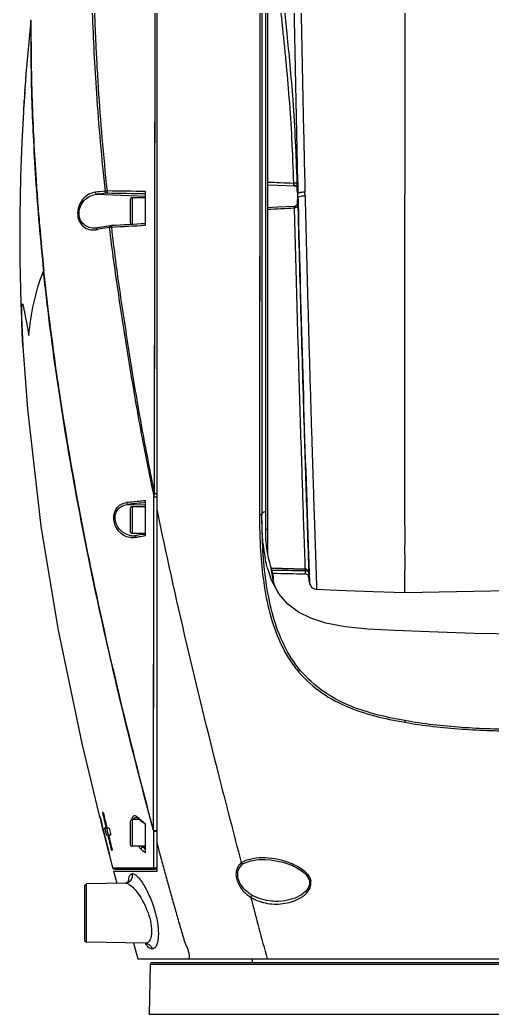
# Model space of a CAD drawing. Header units: millimetres. Extents: x 5828 to 6704, y 123 to 421.
# Drawn here: x 6356.67 to 6362.86, y 244.09 to 257.12 of the extents above; entities that cross this region are included whole.
import ezdxf

# ---------------------------------------------------------------- set-up
doc = ezdxf.new("R2010")
doc.units = ezdxf.units.MM
doc.layers.add('外形图', color=7, linetype='Continuous')

msp = doc.modelspace()

# ---------------------------------------------------------------- linework, layer by layer
at = {"layer": '外形图', "color": 7, "linetype": 'Continuous'}
for p, q in [((6361.7188, 260.0431), (6361.7188, 254.83)), ((6358.4356, 250.9119), (6358.4428, 258.2765)), ((6358.4424, 256.5828), (6358.4428, 258.2765)), ((6358.4684, 245.9638), (6358.4684, 258.2768)), ((6359.818, 258.2945), (6359.8121, 250.6378)), ((6359.818, 258.2945), (6359.8181, 256.1332)), ((6359.8434, 258.2695), (6359.8434, 250.6356)), ((6359.8934, 250.2921), (6359.8934, 258.1515)), ((6359.9184, 257.7651), (6359.9184, 250.1181)), ((6356.8114, 257.1052), (6356.8114, 257.1029)), ((6356.8114, 257.1052), (6356.8114, 257.1043)), ((6356.8114, 257.1052), (6356.8114, 257.1052)), ((6356.8114, 257.1043), (6356.8114, 257.1029)), ((6356.8154, 257.1204), (6356.8153, 257.1121)), ((6356.7598, 256.5474), (6356.7496, 256.4124)), ((6356.7494, 256.4124), (6356.7485, 256.4002)), ((6356.7346, 256.2119), (6356.7302, 256.1478)), ((6356.7345, 256.1998), (6356.7353, 256.212)), ((6356.7363, 256.2328), (6356.7349, 256.212)), ((6356.7291, 256.1261), (6356.7283, 256.1139)), ((6356.7295, 256.1357), (6356.7291, 256.1261)), ((6356.7346, 256.1548), (6356.7309, 256.1547)), ((6359.8181, 256.1332), (6359.8175, 255.3743)), ((6361.7187, 255.9238), (6361.7184, 254.83)), ((6359.9184, 254.9577), (6360.0454, 254.9529)), ((6360.0454, 254.9529), (6360.2824, 254.9435)), ((6360.305, 254.923), (6360.3051, 254.92)), ((6360.3127, 254.9442), (6360.3151, 254.8432)), ((6357.6783, 254.834), (6358.3184, 254.8118)), ((6358.1434, 254.7888), (6358.1434, 254.4388)), ((6358.3184, 254.7888), (6358.1434, 254.7888)), ((6358.3184, 254.4285), (6358.3184, 254.87)), ((6360.3151, 254.8433), (6360.3087, 254.8639)), ((6360.313, 254.8502), (6360.3108, 254.8571)), ((6360.3155, 254.826), (6360.3151, 254.8432)), ((6360.316, 254.8089), (6360.3155, 254.826)), ((6360.3164, 254.7921), (6360.316, 254.8089)), ((6360.3163, 254.7921), (6360.317, 254.7641)), ((6361.7185, 254.6649), (6361.7184, 254.8298)), ((6358.1184, 254.7638), (6358.1184, 254.4638)), ((6360.3107, 254.7194), (6360.3106, 254.7209)), ((6360.317, 254.7641), (6360.3182, 254.72)), ((6357.6554, 254.3907), (6357.655, 254.3907)), ((6357.8556, 254.4223), (6357.8555, 254.4223)), ((6357.8694, 254.4037), (6357.8729, 254.4039)), ((6357.6707, 254.3708), (6357.6878, 254.3737)), ((6356.7093, 252.8377), (6356.7087, 252.8484)), ((6359.8138, 252.4135), (6359.813, 251.5393)), ((6358.4227, 246.4989), (6358.4274, 250.8681)), ((6358.0865, 250.7699), (6358.3184, 250.7619)), ((6358.1434, 250.7388), (6358.1434, 250.3888)), ((6358.3184, 250.7388), (6358.1434, 250.7388)), ((6358.3184, 250.3575), (6358.3184, 250.8175)), ((6358.1184, 250.7138), (6358.1184, 250.4138)), ((6359.8573, 250.1629), (6359.8434, 250.6356)), ((6358.3184, 250.3888), (6358.1434, 250.3888)), ((6358.1739, 250.3588), (6358.1733, 250.3588)), ((6358.2011, 250.3617), (6358.2009, 250.3616)), ((6358.3144, 250.3813), (6358.3184, 250.382)), ((6359.9184, 250.4388), (6359.8934, 250.4388)), ((6358.1877, 250.3348), (6358.205, 250.3379)), ((6359.8599, 250.2475), (6359.8596, 250.2509)), ((6359.8601, 250.2477), (6359.8596, 250.2509)), ((6360.4503, 250.2329), (6360.4667, 249.7532)), ((6359.8582, 250.1518), (6359.8571, 250.1681)), ((6359.8649, 250.065), (6359.8649, 250.0652)), ((6360.4082, 249.9227), (6359.9626, 249.9321)), ((6359.9626, 249.9317), (6360.4083, 249.9223)), ((6360.4082, 249.9227), (6360.4083, 249.9223)), ((6360.4482, 249.9007), (6360.4636, 249.7714)), ((6360.4555, 249.8851), (6360.4558, 249.8838)), ((6360.4556, 249.9238), (6360.457, 249.8796)), ((6361.7184, 249.9011), (6361.7185, 249.9126)), ((6359.9743, 249.7689), (6359.9571, 249.8123)), ((6359.9638, 249.7947), (6359.9571, 249.8123)), ((6360.0699, 249.5929), (6359.9743, 249.7689)), ((6359.9843, 249.7989), (6359.985, 249.7947)), ((6359.9937, 249.7959), (6359.9934, 249.8001)), ((6360.467, 249.7444), (6360.4584, 249.8126)), ((6360.4629, 249.7775), (6360.4638, 249.7695)), ((6360.4638, 249.7695), (6360.4634, 249.7727)), ((6360.4636, 249.7708), (6360.4638, 249.7695)), ((6360.4667, 249.7532), (6360.467, 249.7444)), ((6360.4669, 249.7444), (6360.4672, 249.7421)), ((6360.0374, 249.6483), (6360.042, 249.6302)), ((6360.1851, 249.4599), (6360.0699, 249.5929)), ((6361.7194, 249.614), (6361.7194, 249.614)), ((6357.7641, 246.7293), (6357.7533, 246.7293)), ((6357.7533, 246.7293), (6357.7538, 246.7269)), ((6357.7133, 246.6762), (6357.7134, 246.6762)), ((6357.7134, 246.6762), (6357.7133, 246.6762)), ((6357.7134, 246.6762), (6357.7135, 246.6762)), ((6357.715, 246.6697), (6357.7134, 246.6762)), ((6357.7135, 246.6762), (6357.7135, 246.6762)), ((6357.7135, 246.6762), (6357.7152, 246.6696)), ((6357.718, 246.6782), (6357.7197, 246.671)), ((6357.7181, 246.6782), (6357.7213, 246.6782)), ((6357.7228, 246.6717), (6357.7212, 246.6782)), ((6358.1184, 246.6138), (6358.1184, 246.3138)), ((6358.2405, 246.6388), (6358.1434, 246.6388)), ((6358.1434, 246.6388), (6358.1434, 246.2888)), ((6358.2937, 246.5952), (6358.3184, 246.5756)), ((6358.3184, 246.2026), (6358.3184, 246.5837)), ((6357.7515, 246.5537), (6357.7451, 246.5538)), ((6357.7451, 246.5538), (6357.7666, 246.4683)), ((6357.7549, 246.5399), (6357.7514, 246.5397)), ((6357.7613, 246.5133), (6357.7548, 246.5399)), ((6357.7663, 246.4682), (6357.8298, 246.2244)), ((6357.8007, 246.5268), (6357.7798, 246.5268)), ((6357.7798, 246.5268), (6357.7815, 246.5197)), ((6357.8006, 246.4401), (6357.8213, 246.4401)), ((6357.8114, 246.5266), (6357.8007, 246.5268)), ((6357.8062, 246.5264), (6357.813, 246.4978)), ((6357.8405, 246.5268), (6357.8114, 246.5268)), ((6357.832, 246.4403), (6357.8213, 246.4401)), ((6357.8213, 246.4401), (6357.8235, 246.4311)), ((6357.832, 246.4401), (6357.861, 246.4401)), ((6357.8335, 246.4335), (6357.832, 246.4401)), ((6357.8405, 246.5268), (6357.861, 246.4401)), ((6358.4215, 246.4943), (6358.4213, 246.0075)), ((6357.8404, 246.1836), (6357.8864, 246.0072)), ((6357.8435, 246.1846), (6357.841, 246.1846)), ((6357.8701, 246.2377), (6357.8806, 246.2377)), ((6358.3184, 246.2888), (6358.1434, 246.2888)), ((6358.3184, 246.2787), (6358.2818, 246.2775)), ((6359.8789, 246.1148), (6359.8802, 246.1148)), ((6357.8863, 246.0074), (6357.9092, 246.0078)), ((6357.8863, 246.0074), (6357.8871, 246.0075)), ((6357.8978, 245.9638), (6358.4684, 245.9638)), ((6357.8979, 245.9638), (6357.9414, 245.8046)), ((6357.9092, 246.0078), (6358.4213, 246.0075)), ((6357.9105, 245.9888), (6358.4434, 245.9888)), ((6357.5184, 245.7727), (6357.543, 245.7977)), ((6358.053, 245.8066), (6357.543, 245.7977)), ((6357.543, 245.03), (6357.543, 245.7977)), ((6357.9411, 245.8054), (6357.933, 245.8045)), ((6358.053, 245.8066), (6358.0539, 245.8066)), ((6357.5184, 245.7727), (6357.5184, 245.055)), ((6360.0596, 245.566), (6360.0595, 245.566)), ((6357.5184, 245.055), (6357.543, 245.03)), ((6358.3144, 245.0165), (6357.543, 245.03)), ((6358.1601, 245.0192), (6358.2187, 244.8133)), ((6358.2187, 244.8133), (6367.5598, 244.8133)), ((6358.4026, 244.7638), (6368.0343, 244.7638)), ((6359.7184, 244.7638), (6359.7184, 244.8133)), ((6358.3776, 244.7393), (6358.3663, 244.0884)), ((6363.1185, 244.7393), (6358.3776, 244.7393)), ((6358.3663, 244.0884), (6368.0706, 244.0884))]:
    msp.add_line(p, q, dxfattribs=at)
for points in [[(6356.8154, 257.1204), (6356.813, 257.1136), (6356.8117, 257.1069), (6356.7598, 256.5474)], [(6356.8154, 257.1204), (6356.8154, 257.1175), (6356.8154, 257.1052)], [(6358.4362, 251.447), (6358.4398, 254.2622), (6358.4411, 255.1056), (6358.442, 255.9062), (6358.4424, 256.5828)], [(6356.7164, 255.9135), (6356.6957, 255.5186), (6356.6794, 255.0571), (6356.67, 254.5483), (6356.6704, 253.9684), (6356.6833, 253.3989), (6356.7087, 252.8484)], [(6359.8175, 255.3743), (6359.8161, 254.438), (6359.8138, 252.4135)], [(6360.2824, 254.9435), (6360.2872, 254.9423), (6360.2954, 254.9373), (6360.3016, 254.9298), (6360.3046, 254.9225), (6360.3051, 254.92)], [(6360.2668, 254.6755), (6360.0514, 254.6649), (6359.9184, 254.6586)], [(6360.3106, 254.721), (6360.3093, 254.711), (6360.3025, 254.6958), (6360.2915, 254.6845), (6360.2786, 254.6778), (6360.2668, 254.6755)], [(6357.6843, 254.3937), (6357.6624, 254.391), (6357.6555, 254.3907)], [(6357.8555, 254.4223), (6357.8051, 254.4141), (6357.6843, 254.3937)], [(6356.7094, 252.8376), (6356.7691, 252.0176), (6356.9458, 250.4821), (6357.1679, 249.1415), (6357.4824, 247.6373), (6357.7133, 246.6762)], [(6358.4246, 248.0985), (6358.4255, 248.8987), (6358.4263, 249.6315), (6358.4274, 250.8681)], [(6358.2009, 250.3616), (6358.1807, 250.3591), (6358.1739, 250.3588)], [(6359.8649, 250.065), (6359.8635, 250.0814), (6359.8611, 250.1113), (6359.8582, 250.1518)], [(6360.4083, 249.9223), (6360.4157, 249.9216), (6360.4309, 249.9164), (6360.4417, 249.9086), (6360.4489, 249.9), (6360.4534, 249.8915), (6360.4555, 249.8851)], [(6360.4524, 249.8934), (6360.4525, 249.8924), (6360.4527, 249.8895), (6360.4528, 249.8875), (6360.4528, 249.8872)], [(6360.0374, 249.6483), (6360.0192, 249.6885), (6360.0013, 249.7428), (6359.9935, 249.7958)], [(6360.4672, 249.7421), (6360.4699, 249.7299), (6360.4754, 249.715)], [(6360.4754, 249.715), (6360.4837, 249.7004), (6360.495, 249.6867), (6360.5091, 249.6748), (6360.5258, 249.6654), (6360.5445, 249.6593), (6360.5614, 249.6571)], [(6361.7194, 249.614), (6363.9788, 249.6599), (6365.8762, 249.7035)], [(6360.0614, 249.5996), (6360.0474, 249.6281), (6360.0373, 249.6483)], [(6360.5615, 249.6571), (6360.8327, 249.6449), (6361.3046, 249.6267), (6361.7194, 249.6138)], [(6363.2185, 249.0702), (6362.6289, 249.0791), (6362.0363, 249.1001), (6361.5853, 249.1151), (6361.2318, 249.1344), (6360.9339, 249.1654), (6360.6824, 249.2135), (6360.4841, 249.2767), (6360.3217, 249.3571), (6360.1851, 249.4599)], [(6358.1977, 246.668), (6358.2076, 246.6647), (6358.2203, 246.6557)], [(6358.2204, 246.6557), (6358.249, 246.6317), (6358.2937, 246.5952)], [(6359.8802, 246.1148), (6359.958, 246.1098), (6360.1177, 246.0796), (6360.2235, 246.0439), (6360.3002, 246.0079), (6360.3603, 245.9706), (6360.4088, 245.9302), (6360.4431, 245.8894), (6360.4636, 245.8486), (6360.468, 245.8326)], [(6357.8863, 246.0074), (6357.8898, 245.9997), (6357.8988, 245.9917), (6357.9105, 245.9888)], [(6357.9064, 246.0077), (6358.0766, 246.0079), (6358.2408, 246.0078)], [(6358.1039, 245.8298), (6358.1056, 245.8362), (6358.0971, 245.8248), (6358.0704, 245.8093), (6358.0539, 245.8066)], [(6360.468, 245.8326), (6360.4697, 245.8228), (6360.4681, 245.7812), (6360.4511, 245.738), (6360.4166, 245.6938), (6360.3613, 245.65), (6360.2779, 245.6079), (6360.1445, 245.5729), (6360.0596, 245.566)], [(6358.3144, 245.0165), (6358.3288, 245.0141), (6358.3314, 245.0136)]]:
    msp.add_lwpolyline(points, dxfattribs=at)
for centre, radius, start, end in [((6877.1387, 266.9764), 516.966, 180.957086, 181.333656), ((6382.8524, 254.4186), 26.1785, 175.65898, 176.07189), ((6382.9692, 254.4095), 26.2962, 175.65836, 176.02395), ((6357.4493, 256.3782), 0.7007, 177.20408, 178.20642), ((6383.1149, 254.4013), 26.4416, 176.34818, 176.72142), ((6383.2508, 254.3907), 26.5784, 176.3442, 176.68916), ((6357.491, 256.0986), 0.7623, 178.85467, 181.00234), ((6382.7149, 254.4257), 26.0391, 176.1565, 176.34589), ((6357.452, 256.0999), 0.7234, 176.20046, 177.16442), ((6357.4816, 256.1822), 0.7473, 178.65431, 180.84563), ((6357.498, 255.9045), 0.7815, 178.44436, 179.34179), ((6356.9011, 181.1154), 73.9369, 87.398229, 87.661072), ((6359.6871, 254.9672), 0.6195, 355.90052, 359.9324), ((6359.0797, 254.8196), 1.2297, 3.95943, 4.82061), ((6359.414, 254.9676), 0.8926, 359.93136, 1.53968), ((6359.3053, 239.9227), 15.0288, 95.79496, 96.2801), ((6359.4788, 238.4815), 16.4513, 95.84147, 96.28298), ((6353.753, 14.2617), 240.6205, 88.912818, 89.031732), ((6358.1434, 254.7638), 0.025, 90, 180), ((6358.7247, 254.7953), 1.5855, 2.48591, 3.95199), ((6356.0565, 330.5502), 76.0103, 272.912387, 273.174895), ((6360.2592, 254.726), 0.0528, 274.64555, 278.77203), ((6360.2588, 254.7283), 0.0551, 278.79351, 287.64718), ((6360.2587, 254.7286), 0.0555, 287.61973, 294.37218), ((6360.2598, 254.7263), 0.053, 294.338, 305.19035), ((6360.2642, 254.722), 0.0467, 326.5828, 335.7272), ((6357.5924, 254.7558), 2.7185, 359.23228, 0.16688), ((6813.9837, 265.832), 453.8016, 181.403119, 181.970026), ((6360.8123, 236.1087), 18.5303, 99.22291, 99.58589), ((6357.8967, 254.1303), 0.2748, 95.71286, 97.78359), ((6368.5237, 59.9237), 194.7918, 93.003142, 93.134726), ((6358.1434, 254.4638), 0.025, 180, 270), ((6357.6031, 254.9852), 0.6181, 274.85246, 276.26128), ((6360.5904, 237.4261), 17.1944, 99.5881, 99.71871), ((6359.5778, 236.913), 13.937, 95.18427, 96.14263), ((6358.1434, 250.7138), 0.025, 90, 180), ((6358.1646, 250.6053), 0.2466, 255.81923, 258.27368), ((6358.1648, 250.6072), 0.2486, 258.30309, 271.96872), ((6358.1434, 250.4138), 0.025, 180, 270), ((6360.5133, 237.3614), 13.2043, 99.70442, 100.08617), ((6361.1532, 233.5725), 17.0226, 99.58614, 99.88721), ((6359.7977, 241.3767), 9.1016, 99.91649, 100.07802), ((6362.0696, 250.4726), 2.2211, 185.81702, 188.05817), ((6361.7712, 250.429), 1.9195, 188.01762, 190.80737), ((6457.2059, 249.5079), 95.4883, 179.638414, 179.757161), ((6361.4189, 250.356), 1.5597, 195.85501, 196.32237), ((6361.389, 250.3468), 1.5284, 196.30535, 200.47007), ((6361.3553, 250.367), 1.4586, 196.87182, 197.29858), ((6360.4078, 249.8147), 0.0829, 83.4589, 88.84929), ((6360.4076, 249.8725), 0.0502, 55.21346, 68.31224), ((6360.4078, 249.8728), 0.0498, 39.73541, 55.1813), ((6360.4096, 249.8216), 0.0758, 56.81056, 68.83045), ((6360.4083, 249.8733), 0.0491, 29.99047, 39.68299), ((6360.401, 249.8056), 0.0578, 6.94329, 19.15492), ((6362.0404, 250.1277), 2.0822, 189.20117, 189.54297), ((6404.624, 257.6032), 48.1156, 193.06433, 193.30899), ((6405.8499, 257.8633), 49.358, 193.03682, 193.27814), ((6396.4121, 256.001), 39.7983, 193.55702, 193.75241), ((6358.1434, 246.6138), 0.025, 90, 180), ((6360.345, 249.1874), 3.2992, 229.76515, 229.9969), ((6360.383, 249.2328), 3.3585, 229.99778, 230.52535), ((6360.4481, 249.3119), 3.4609, 230.52646, 231.26975), ((6360.5315, 249.4159), 3.5943, 231.26996, 231.99563), ((6394.749, 255.6839), 38.1109, 193.88276, 194.43326), ((6396.1923, 255.9469), 39.5718, 193.79158, 194.28243), ((6363.5875, 247.7218), 5.9543, 191.97056, 192.15281), ((6357.0525, 246.8318), 1.41, 346.15079, 346.3419), ((6404.8609, 257.6594), 48.359, 193.42584, 193.66159), ((6406.2056, 257.9476), 49.7235, 193.38901, 193.62112), ((6358.1434, 246.3138), 0.025, 180, 270), ((6359.9904, 248.3977), 2.7593, 231.16277, 232.70484), ((6359.9521, 248.3484), 2.6605, 231.11097, 231.44522), ((6360, 248.4084), 2.7373, 231.44465, 232.09911), ((6358.4434, 246.0138), 0.025, 270, 0), ((6360.938, 241.6793), 4.3875, 108.5493, 108.81507), ((6360.3213, 245.8009), 0.1666, 12.12569, 12.95477), ((6360.3649, 245.8078), 0.1224, 12.0908, 13.25641), ((6635.385, 318.7169), 285.2145, 194.850425, 195.0176), ((6358.6532, 245.2393), 0.4052, 213.55481, 214.94548), ((6358.629, 245.2225), 0.3757, 214.95916, 215.26908), ((6358.4026, 244.7388), 0.025, 90, 179)]:
    msp.add_arc(centre, radius, start, end, dxfattribs=at)
for points, knots in [([(6360.2517, 264.2218), (6360.2597, 264.1244), (6360.2648, 263.9289), (6360.2658, 263.6359), (6360.2682, 263.3428), (6360.2725, 262.9517), (6360.2773, 262.4623), (6360.2839, 261.8743), (6360.2916, 261.2854), (6360.3022, 260.4998), (6360.3168, 259.519), (6360.3363, 258.3454), (6360.3579, 257.1783), (6360.3815, 256.0194), (6360.3989, 255.2498), (6360.4082, 254.8667)], [0, 0, 0, 0, 0.0313264, 0.0626436, 0.093968, 0.1253068, 0.1880475, 0.2508957, 0.3138464, 0.376859, 0.5028255, 0.6283623, 0.753183, 0.877106, 1, 1, 1, 1]), ([(6357.6041, 258.2414), (6357.604, 258.1396), (6357.6046, 257.7985), (6357.6183, 257.1048), (6357.6709, 256.0833), (6357.7403, 255.3027), (6357.7879, 254.8747)], [0, 0, 0, 0, 0.0905432, 0.3032716, 0.617029, 1, 1, 1, 1]), ([(6357.817, 254.8783), (6357.7926, 255.1105), (6357.7489, 255.5593), (6357.7089, 256.1094), (6357.6833, 256.5212), (6357.6689, 256.8037), (6357.6581, 257.0657), (6357.6501, 257.3053), (6357.6446, 257.5208), (6357.6412, 257.7108), (6357.6392, 257.8739), (6357.6384, 257.9925), (6357.6382, 258.0732), (6357.6381, 258.1227), (6357.6381, 258.1648), (6357.6381, 258.1993), (6357.6381, 258.2233), (6357.6381, 258.2387), (6357.6381, 258.2473), (6357.6382, 258.254), (6357.638, 258.2589), (6357.6384, 258.2616), (6357.638, 258.2631), (6357.6382, 258.2633)], [0, 0, 0, 0, 0.2065405, 0.3987803, 0.4879261, 0.5715185, 0.6489996, 0.7198516, 0.7835725, 0.8397287, 0.8879296, 0.927854, 0.944642, 0.9592669, 0.9716876, 0.9818701, 0.9898003, 0.9929175, 0.9954677, 0.9974499, 0.9988647, 0.9997141, 1, 1, 1, 1]), ([(6360.3063, 254.9916), (6360.2952, 255.3501), (6360.2708, 255.8648), (6360.2165, 256.514), (6360.1761, 256.9179), (6360.1421, 257.253), (6360.1191, 257.5118), (6360.1064, 257.688), (6360.0999, 257.7773), (6360.0989, 257.8074)], [0, 0, 0, 0, 0.3810484, 0.5471789, 0.6920259, 0.8122708, 0.9049532, 0.9679935, 1, 1, 1, 1]), ([(6360.05, 257.7674), (6360.0498, 257.7674), (6360.0498, 257.7658), (6360.0495, 257.764), (6360.0497, 257.7597), (6360.0499, 257.7516), (6360.0506, 257.7371), (6360.0519, 257.7153), (6360.0537, 257.6873), (6360.0561, 257.6531), (6360.059, 257.6129), (6360.0639, 257.5472), (6360.0716, 257.4506), (6360.0833, 257.3176), (6360.098, 257.1625), (6360.1158, 256.9864), (6360.136, 256.7903), (6360.1659, 256.4928), (6360.2023, 256.0811), (6360.2362, 255.5462), (6360.2514, 255.1716), (6360.2574, 254.9769)], [0, 0, 0, 0, 0.0002986, 0.0011412, 0.0025422, 0.0045028, 0.0100997, 0.017924, 0.0279652, 0.0402062, 0.0546273, 0.0712069, 0.1107324, 0.1585367, 0.2143171, 0.2777083, 0.3482812, 0.4255582, 0.5981747, 0.7912388, 1, 1, 1, 1]), ([(6356.8114, 257.1029), (6356.8111, 257.0752), (6356.8116, 256.9805), (6356.8119, 256.7818), (6356.8148, 256.4736), (6356.8241, 256.0675), (6356.8434, 255.5791), (6356.8868, 254.8226), (6356.9384, 254.2319), (6356.9805, 253.8281)], [0, 0, 0, 0, 0.025356, 0.0865685, 0.1817745, 0.3071463, 0.4579808, 0.6287549, 1, 1, 1, 1]), ([(6356.8153, 257.1121), (6356.8152, 257.0786), (6356.8155, 256.9741), (6356.8159, 256.7633), (6356.8193, 256.4486), (6356.8339, 255.8569), (6356.864, 255.2738), (6356.9024, 254.7291), (6356.936, 254.3314), (6356.9642, 254.0317), (6356.9854, 253.8314)], [0, 0, 0, 0, 0.0306082, 0.0953853, 0.1923657, 0.3178672, 0.6356999, 0.725195, 0.8162187, 1, 1, 1, 1]), ([(6360.2789, 254.979), (6360.2772, 254.9787), (6360.2701, 254.9777), (6360.2629, 254.9771), (6360.2574, 254.9769)], [0, 0, 0, 0, 0.2331671, 1, 1, 1, 1]), ([(6360.2574, 254.9769), (6360.2585, 254.971), (6360.259, 254.9633), (6360.258, 254.9557), (6360.2577, 254.954)], [0, 0, 0, 0, 0.774469, 1, 1, 1, 1]), ([(6360.2577, 254.954), (6360.2575, 254.9519), (6360.2595, 254.9478), (6360.2651, 254.9459), (6360.2725, 254.9441), (6360.2785, 254.9437), (6360.2824, 254.9435)], [0, 0, 0, 0, 0.2116926, 0.3939743, 0.5891533, 1, 1, 1, 1]), ([(6360.3063, 254.9916), (6360.305, 254.9879), (6360.2946, 254.9824), (6360.2852, 254.9801), (6360.2789, 254.979)], [0, 0, 0, 0, 0.3754496, 1, 1, 1, 1]), ([(6360.3026, 254.9305), (6360.3016, 254.9324), (6360.2961, 254.9404), (6360.2875, 254.9457), (6360.2806, 254.9486)], [0, 0, 0, 0, 0.2216506, 1, 1, 1, 1]), ([(6357.6612, 254.8613), (6357.6338, 254.8576), (6357.5771, 254.8422), (6357.5016, 254.7866), (6357.4437, 254.6999), (6357.4198, 254.5916), (6357.439, 254.4854), (6357.4967, 254.4076), (6357.5742, 254.3678), (6357.629, 254.3671), (6357.6554, 254.3693)], [0, 0, 0, 0, 0.1105819, 0.2307985, 0.3673826, 0.5191315, 0.663946, 0.7858951, 0.8938405, 1, 1, 1, 1]), ([(6357.6551, 254.3906), (6357.6296, 254.3898), (6357.5777, 254.3956), (6357.5055, 254.4338), (6357.4529, 254.5066), (6357.4387, 254.6033), (6357.4668, 254.6986), (6357.5252, 254.7723), (6357.5985, 254.818), (6357.6521, 254.8315), (6357.6784, 254.834)], [0, 0, 0, 0, 0.1104027, 0.2220969, 0.3450169, 0.48602, 0.6311558, 0.7642299, 0.8854634, 1, 1, 1, 1]), ([(6357.6783, 254.834), (6357.6733, 254.8349), (6357.6636, 254.8434), (6357.6612, 254.8551), (6357.6613, 254.8613)], [0, 0, 0, 0, 0.4519758, 1, 1, 1, 1]), ([(6357.8044, 254.8474), (6357.7994, 254.8483), (6357.79, 254.8571), (6357.7877, 254.8685), (6357.7878, 254.8747)], [0, 0, 0, 0, 0.4538603, 1, 1, 1, 1]), ([(6357.817, 254.8783), (6357.8143, 254.8782), (6357.8045, 254.8775), (6357.7948, 254.8762), (6357.7878, 254.8747)], [0, 0, 0, 0, 0.2745389, 1, 1, 1, 1]), ([(6357.8044, 254.8474), (6357.8055, 254.8475), (6357.8104, 254.8478), (6357.8153, 254.8479), (6357.8191, 254.8478)], [0, 0, 0, 0, 0.2178919, 1, 1, 1, 1]), ([(6357.8191, 254.8478), (6357.8182, 254.8489), (6357.8178, 254.8528), (6357.8169, 254.8592), (6357.8167, 254.8681), (6357.8168, 254.8747), (6357.817, 254.8783)], [0, 0, 0, 0, 0.132069, 0.3552911, 0.64627, 1, 1, 1, 1]), ([(6360.3087, 254.864), (6360.3091, 254.856), (6360.3103, 254.8226), (6360.3109, 254.7892), (6360.311, 254.7637)], [0, 0, 0, 0, 0.2400899, 1, 1, 1, 1]), ([(6360.3151, 254.8432), (6360.3154, 254.8439), (6360.3176, 254.8475), (6360.3214, 254.8498), (6360.3244, 254.8513)], [0, 0, 0, 0, 0.1919102, 1, 1, 1, 1]), ([(6360.3164, 254.7921), (6360.3167, 254.7928), (6360.3189, 254.7963), (6360.3226, 254.7985), (6360.3256, 254.8001)], [0, 0, 0, 0, 0.1909295, 1, 1, 1, 1]), ([(6360.3244, 254.8513), (6360.3257, 254.852), (6360.3321, 254.855), (6360.3389, 254.857), (6360.3443, 254.8584)], [0, 0, 0, 0, 0.2115259, 1, 1, 1, 1]), ([(6360.3256, 254.8001), (6360.3362, 254.8055), (6360.3645, 254.8118), (6360.3928, 254.8146), (6360.4094, 254.8153)], [0, 0, 0, 0, 0.4165217, 1, 1, 1, 1]), ([(6360.3443, 254.8584), (6360.3488, 254.8596), (6360.3699, 254.8641), (6360.3914, 254.866), (6360.4082, 254.8667)], [0, 0, 0, 0, 0.2184096, 1, 1, 1, 1]), ([(6360.4094, 254.8153), (6360.417, 254.5047), (6360.4325, 253.8825), (6360.4534, 253.1089), (6360.4707, 252.5001), (6360.4835, 252.0648), (6360.4959, 251.6519), (6360.5079, 251.2665), (6360.5192, 250.9138), (6360.5296, 250.5982), (6360.5375, 250.3603), (6360.5432, 250.1916), (6360.547, 250.0823), (6360.5503, 249.985), (6360.5532, 249.9), (6360.5557, 249.8276), (6360.5575, 249.7753), (6360.5587, 249.7399), (6360.5594, 249.7183), (6360.5601, 249.7), (6360.5606, 249.6849), (6360.5609, 249.6733), (6360.5612, 249.6655), (6360.5613, 249.6612), (6360.5615, 249.6589), (6360.5612, 249.658), (6360.5616, 249.6571), (6360.5614, 249.6571)], [0, 0, 0, 0, 0.1805852, 0.3618647, 0.449868, 0.5346308, 0.6150373, 0.6900581, 0.7587417, 0.8202014, 0.8736288, 0.8971111, 0.9183319, 0.937222, 0.9537187, 0.9677654, 0.9793201, 0.9841507, 0.9883443, 0.9918986, 0.9948111, 0.9970794, 0.9987014, 0.9992693, 0.9996751, 0.9999187, 1, 1, 1, 1]), ([(6360.2634, 254.6733), (6360.2633, 254.6739), (6360.2638, 254.6758), (6360.2658, 254.6755), (6360.2667, 254.6756)], [0, 0, 0, 0, 0.3602747, 1, 1, 1, 1]), ([(6360.2634, 254.6733), (6360.2638, 254.6728), (6360.2652, 254.6696), (6360.2658, 254.6662), (6360.266, 254.6634)], [0, 0, 0, 0, 0.1888376, 1, 1, 1, 1]), ([(6360.3152, 254.6667), (6360.3144, 254.6648), (6360.3085, 254.6618), (6360.2927, 254.6574), (6360.2774, 254.6561), (6360.2663, 254.6558)], [0, 0, 0, 0, 0.1228174, 0.345672, 1, 1, 1, 1]), ([(6360.2663, 254.6558), (6360.2681, 254.5864), (6360.2754, 254.3057), (6360.2829, 254.025), (6360.2886, 253.8138)], [0, 0, 0, 0, 0.2474632, 1, 1, 1, 1]), ([(6360.3151, 254.6667), (6360.3149, 254.6773), (6360.314, 254.6949), (6360.3122, 254.7125), (6360.3107, 254.7194)], [0, 0, 0, 0, 0.5993793, 1, 1, 1, 1]), ([(6360.3152, 254.6667), (6360.3288, 254.1505), (6360.355, 253.1527), (6360.3955, 251.7799), (6360.4297, 250.7116), (6360.4493, 250.1249), (6360.4559, 249.9131)], [0, 0, 0, 0, 0.3257409, 0.6296712, 0.8663418, 1, 1, 1, 1]), ([(6361.7195, 250.1105), (6361.721, 250.3819), (6361.7178, 251.0228), (6361.7189, 252.094), (6361.718, 253.3408), (6361.7187, 254.218), (6361.7185, 254.6649)], [0, 0, 0, 0, 0.1787325, 0.4221834, 0.7055988, 1, 1, 1, 1]), ([(6357.6843, 254.3937), (6357.6804, 254.393), (6357.6754, 254.389), (6357.6731, 254.3841), (6357.6726, 254.3827)], [0, 0, 0, 0, 0.7253349, 1, 1, 1, 1]), ([(6357.8441, 254.4114), (6357.8437, 254.4105), (6357.8425, 254.4067), (6357.8422, 254.4026), (6357.8423, 254.3995)], [0, 0, 0, 0, 0.2285564, 1, 1, 1, 1]), ([(6357.8422, 254.3995), (6357.8594, 254.2526), (6357.8964, 253.9587), (6357.9606, 253.5185), (6358.0286, 253.0777), (6358.0985, 252.6358), (6358.1721, 252.1934), (6358.2779, 251.6033), (6358.3659, 251.1619), (6358.4274, 250.8681)], [0, 0, 0, 0, 0.1239374, 0.2481367, 0.3727162, 0.4976949, 0.6229806, 0.7484791, 1, 1, 1, 1]), ([(6357.8423, 254.3995), (6357.8436, 254.3998), (6357.8493, 254.401), (6357.855, 254.402), (6357.8595, 254.4026)], [0, 0, 0, 0, 0.2264537, 1, 1, 1, 1]), ([(6357.8555, 254.4223), (6357.8516, 254.4217), (6357.8468, 254.4177), (6357.8446, 254.4128), (6357.8441, 254.4114)], [0, 0, 0, 0, 0.7204345, 1, 1, 1, 1]), ([(6357.8555, 254.4225), (6357.8568, 254.4227), (6357.8622, 254.4234), (6357.8676, 254.4239), (6357.8717, 254.4241)], [0, 0, 0, 0, 0.2306081, 1, 1, 1, 1]), ([(6357.8695, 254.4153), (6357.8695, 254.4144), (6357.8693, 254.4106), (6357.8693, 254.4067), (6357.8694, 254.4037)], [0, 0, 0, 0, 0.2260041, 1, 1, 1, 1]), ([(6357.8694, 254.4037), (6357.8862, 254.2585), (6357.9212, 253.9679), (6357.9829, 253.5326), (6358.0489, 253.0967), (6358.1168, 252.6598), (6358.1878, 252.2224), (6358.2901, 251.6388), (6358.3759, 251.2025), (6358.4356, 250.9119)], [0, 0, 0, 0, 0.1239487, 0.2481528, 0.3727493, 0.4977327, 0.6230066, 0.7484936, 1, 1, 1, 1]), ([(6357.8717, 254.4241), (6357.8708, 254.424), (6357.87, 254.4199), (6357.8697, 254.4174), (6357.8695, 254.4153)], [0, 0, 0, 0, 0.295966, 1, 1, 1, 1]), ([(6357.6726, 254.3827), (6357.6722, 254.3818), (6357.671, 254.378), (6357.6706, 254.3739), (6357.6707, 254.3708)], [0, 0, 0, 0, 0.2293223, 1, 1, 1, 1]), ([(6356.7868, 252.9817), (6356.8005, 253.1243), (6356.8422, 253.4122), (6356.9258, 253.6918), (6356.9805, 253.8281)], [0, 0, 0, 0, 0.4937381, 1, 1, 1, 1]), ([(6356.9854, 253.8314), (6356.9848, 253.8312), (6356.9831, 253.8303), (6356.9814, 253.8291), (6356.9805, 253.8281)], [0, 0, 0, 0, 0.299893, 1, 1, 1, 1]), ([(6358.4215, 246.4943), (6358.2597, 247.0993), (6357.8724, 248.6158), (6357.3507, 251.0553), (6357.0777, 252.9046), (6356.9805, 253.8281)], [0, 0, 0, 0, 0.2511553, 0.6275808, 1, 1, 1, 1]), ([(6358.4227, 246.4989), (6358.1006, 247.7088), (6357.5135, 250.1326), (6357.1162, 252.5978), (6356.9854, 253.8314)], [0, 0, 0, 0, 0.5022926, 1, 1, 1, 1]), ([(6360.2886, 253.8138), (6360.3007, 253.3662), (6360.3249, 252.524), (6360.3599, 251.387), (6360.3878, 250.5376), (6360.4033, 250.0828), (6360.4082, 249.9227)], [0, 0, 0, 0, 0.3450538, 0.6492824, 0.8766069, 1, 1, 1, 1]), ([(6356.7087, 252.8484), (6356.7066, 252.8852), (6356.7029, 252.9554), (6356.6987, 253.055), (6356.6961, 253.1432), (6356.6949, 253.2192), (6356.6947, 253.2746), (6356.6952, 253.3123), (6356.6958, 253.3354), (6356.6966, 253.3549), (6356.6976, 253.3707), (6356.6989, 253.3827), (6356.7001, 253.3904), (6356.7014, 253.3945), (6356.7023, 253.3962), (6356.7036, 253.3971), (6356.705, 253.3964), (6356.7061, 253.3948), (6356.7081, 253.3908), (6356.7106, 253.3832), (6356.7139, 253.3711), (6356.7176, 253.3549), (6356.7219, 253.3346), (6356.7288, 253.2996), (6356.7389, 253.246), (6356.7527, 253.1705), (6356.7689, 253.0807), (6356.7806, 253.0161), (6356.7868, 252.9817)], [0, 0, 0, 0, 0.1136774, 0.2161889, 0.3069153, 0.385156, 0.4501816, 0.4774996, 0.5012264, 0.5212683, 0.5375385, 0.5499598, 0.5584828, 0.5612978, 0.5632064, 0.5644271, 0.565664, 0.5676075, 0.5704783, 0.5792233, 0.5921022, 0.6091733, 0.6304566, 0.6559156, 0.7191327, 0.7982011, 0.8922599, 1, 1, 1, 1]), ([(6358.4274, 250.8681), (6358.4319, 250.8678), (6358.4405, 250.8676), (6358.4511, 250.8677), (6358.4585, 250.868), (6358.4634, 250.8683), (6358.4659, 250.8689), (6358.4685, 250.869), (6358.4684, 250.8695)], [0, 0, 0, 0, 0.3288818, 0.6281543, 0.761361, 0.8780548, 0.9649877, 1, 1, 1, 1]), ([(6358.4356, 250.9119), (6358.4396, 250.912), (6358.447, 250.912), (6358.456, 250.9119), (6358.4619, 250.9117), (6358.4654, 250.9116), (6358.4669, 250.9112), (6358.4684, 250.9114), (6358.4684, 250.9111)], [0, 0, 0, 0, 0.3649291, 0.6836707, 0.8120181, 0.9116448, 0.9762629, 1, 1, 1, 1]), ([(6358.1877, 250.3348), (6358.1621, 250.3302), (6358.1079, 250.3301), (6358.029, 250.3594), (6357.9589, 250.4198), (6357.9094, 250.5095), (6357.8949, 250.6151), (6357.9249, 250.7122), (6357.9906, 250.7742), (6358.0438, 250.7899), (6358.0696, 250.7928)], [0, 0, 0, 0, 0.1082114, 0.2202416, 0.3438418, 0.4856837, 0.6384322, 0.7760261, 0.8919697, 1, 1, 1, 1]), ([(6358.1041, 250.3661), (6358.0599, 250.3773), (6357.9698, 250.4295), (6357.9119, 250.5527), (6357.9246, 250.6583), (6357.9649, 250.7213), (6358.0225, 250.7582), (6358.0652, 250.768), (6358.0865, 250.7699)], [0, 0, 0, 0, 0.2373938, 0.5128861, 0.6523652, 0.7758242, 0.8889014, 1, 1, 1, 1]), ([(6358.3184, 250.8175), (6358.2972, 250.8156), (6358.2142, 250.8078), (6358.1313, 250.7995), (6358.0696, 250.7928)], [0, 0, 0, 0, 0.2557682, 1, 1, 1, 1]), ([(6358.0865, 250.7699), (6358.0818, 250.7707), (6358.0732, 250.7777), (6358.0701, 250.7876), (6358.0696, 250.7928)], [0, 0, 0, 0, 0.4731665, 1, 1, 1, 1]), ([(6359.5767, 246.0743), (6359.4775, 246.4518), (6359.0788, 247.9892), (6358.7101, 249.5349), (6358.4684, 250.7083)], [0, 0, 0, 0, 0.2457353, 1, 1, 1, 1]), ([(6359.8123, 250.6378), (6359.816, 250.6378), (6359.8233, 250.6378), (6359.8326, 250.6375), (6359.8396, 250.6369), (6359.8423, 250.6364), (6359.8436, 250.6359), (6359.8435, 250.6356)], [0, 0, 0, 0, 0.3578813, 0.6836405, 0.9122488, 0.9753416, 1, 1, 1, 1]), ([(6359.8934, 250.6721), (6359.887, 250.672), (6359.8745, 250.6701), (6359.8581, 250.6625), (6359.8465, 250.6506), (6359.8434, 250.6404), (6359.8434, 250.6356)], [0, 0, 0, 0, 0.2859066, 0.55208, 0.7881167, 1, 1, 1, 1]), ([(6359.8492, 250.3886), (6359.8482, 250.4082), (6359.8446, 250.4897), (6359.8435, 250.5713), (6359.8435, 250.6331)], [0, 0, 0, 0, 0.2413772, 1, 1, 1, 1]), ([(6358.1883, 250.3482), (6358.188, 250.3472), (6358.1871, 250.3428), (6358.1871, 250.3382), (6358.1877, 250.3348)], [0, 0, 0, 0, 0.2308072, 1, 1, 1, 1]), ([(6358.2009, 250.3616), (6358.1978, 250.3611), (6358.1919, 250.3574), (6358.1892, 250.3514), (6358.1883, 250.3482)], [0, 0, 0, 0, 0.4849007, 1, 1, 1, 1]), ([(6359.8596, 250.2509), (6359.8584, 250.2621), (6359.8541, 250.3079), (6359.851, 250.3539), (6359.8492, 250.3886)], [0, 0, 0, 0, 0.2442548, 1, 1, 1, 1]), ([(6359.8934, 250.2921), (6359.8966, 250.2601), (6359.9102, 250.1427), (6359.9344, 250.0262), (6359.9594, 249.9437)], [0, 0, 0, 0, 0.2711998, 1, 1, 1, 1]), ([(6359.826, 250.1615), (6359.8345, 250.024), (6359.8606, 249.7496), (6359.938, 249.3438), (6360.0492, 249.0172), (6360.1768, 248.7746), (6360.3321, 248.5517), (6360.5782, 248.3152), (6360.9339, 248.1172), (6361.3199, 247.9913), (6361.5849, 247.9365), (6361.7185, 247.913)], [0, 0, 0, 0, 0.1265966, 0.2530333, 0.3790906, 0.4418822, 0.5043816, 0.6282409, 0.7515502, 0.8753246, 1, 1, 1, 1]), ([(6361.7184, 247.935), (6361.586, 247.9584), (6361.3239, 248.0138), (6360.9431, 248.1398), (6360.5942, 248.3377), (6360.3057, 248.619), (6360.0986, 248.9674), (6359.9688, 249.3534), (6359.8919, 249.7549), (6359.8659, 250.0266), (6359.8574, 250.1629)], [0, 0, 0, 0, 0.1252555, 0.249228, 0.3722242, 0.4954485, 0.6200061, 0.7460202, 0.8728429, 1, 1, 1, 1]), ([(6359.9186, 249.9299), (6359.9154, 249.941), (6359.9029, 249.987), (6359.8925, 250.0336), (6359.8857, 250.0691)], [0, 0, 0, 0, 0.2421048, 1, 1, 1, 1]), ([(6359.9626, 249.9333), (6359.9683, 249.9152), (6359.9779, 249.8799), (6359.9868, 249.8444), (6359.99, 249.8271)], [0, 0, 0, 0, 0.5177587, 1, 1, 1, 1]), ([(6360.4095, 249.8976), (6360.4094, 249.8945), (6360.4091, 249.8827), (6360.4085, 249.8709), (6360.4091, 249.8623)], [0, 0, 0, 0, 0.2694408, 1, 1, 1, 1]), ([(6360.4091, 249.8623), (6360.4092, 249.8618), (6360.4093, 249.8611), (6360.4095, 249.859), (6360.41, 249.8593)], [0, 0, 0, 0, 0.4545103, 1, 1, 1, 1]), ([(6360.4556, 249.8246), (6360.4547, 249.8273), (6360.449, 249.8405), (6360.4373, 249.8515), (6360.4266, 249.8558)], [0, 0, 0, 0, 0.2024443, 1, 1, 1, 1]), ([(6360.4504, 249.8949), (6360.4511, 249.8906), (6360.4532, 249.8749), (6360.4528, 249.8877), (6360.4526, 249.8905)], [0, 0, 0, 0, 0.6060356, 1, 1, 1, 1]), ([(6360.4559, 249.8828), (6360.4561, 249.8819), (6360.4566, 249.8806), (6360.4563, 249.8789), (6360.4572, 249.8782), (6360.457, 249.8792), (6360.457, 249.8796)], [0, 0, 0, 0, 0.5041534, 0.7661228, 0.8040542, 1, 1, 1, 1]), ([(6361.7194, 249.614), (6361.7197, 249.6141), (6361.7192, 249.6162), (6361.7198, 249.6192), (6361.7194, 249.6253), (6361.7194, 249.6332), (6361.7192, 249.6435), (6361.719, 249.6616), (6361.7187, 249.6898), (6361.7184, 249.7302), (6361.7182, 249.7794), (6361.7182, 249.8374), (6361.7183, 249.8789), (6361.7184, 249.9011)], [0, 0, 0, 0, 0.0042739, 0.0164467, 0.0365048, 0.0644143, 0.1001394, 0.143646, 0.2538788, 0.394864, 0.5663559, 0.7681232, 1, 1, 1, 1]), ([(6359.987, 249.7825), (6359.9882, 249.7751), (6359.9935, 249.7477), (6360.0023, 249.7211), (6360.0097, 249.7021)], [0, 0, 0, 0, 0.2682544, 1, 1, 1, 1]), ([(6360.0097, 249.7021), (6360.0105, 249.6999), (6360.0139, 249.6914), (6360.0175, 249.683), (6360.0202, 249.6768)], [0, 0, 0, 0, 0.2574162, 1, 1, 1, 1]), ([(6363.2184, 247.8205), (6362.9664, 247.8205), (6362.4643, 247.8346), (6361.9645, 247.8915), (6361.7184, 247.935)], [0, 0, 0, 0, 0.5021437, 1, 1, 1, 1]), ([(6361.7184, 247.935), (6361.7185, 247.9336), (6361.7185, 247.9263), (6361.7184, 247.9189), (6361.7184, 247.9129)], [0, 0, 0, 0, 0.179968, 1, 1, 1, 1]), ([(6361.7185, 247.913), (6361.8411, 247.8906), (6362.0891, 247.857), (6362.4634, 247.8218), (6362.8404, 247.8037), (6363.0924, 247.8003), (6363.2184, 247.8001)], [0, 0, 0, 0, 0.2483694, 0.4981026, 0.7488043, 1, 1, 1, 1]), ([(6357.7197, 246.671), (6357.7227, 246.6579), (6357.7313, 246.6189), (6357.7397, 246.5798), (6357.7451, 246.5538)], [0, 0, 0, 0, 0.3361754, 1, 1, 1, 1]), ([(6358.1423, 246.6604), (6358.1417, 246.6588), (6358.1391, 246.6519), (6358.1372, 246.6447), (6358.1361, 246.6391)], [0, 0, 0, 0, 0.2295954, 1, 1, 1, 1]), ([(6358.1826, 246.6862), (6358.1786, 246.6871), (6358.1704, 246.6878), (6358.1537, 246.6814), (6358.1459, 246.669), (6358.1423, 246.6604)], [0, 0, 0, 0, 0.2362104, 0.460855, 1, 1, 1, 1]), ([(6358.1624, 246.6398), (6358.1634, 246.6424), (6358.1673, 246.6512), (6358.1737, 246.6594), (6358.1795, 246.6632)], [0, 0, 0, 0, 0.2873949, 1, 1, 1, 1]), ([(6358.2139, 246.6687), (6358.2113, 246.6708), (6358.2017, 246.6779), (6358.191, 246.6841), (6358.1826, 246.6862)], [0, 0, 0, 0, 0.2809342, 1, 1, 1, 1]), ([(6358.2204, 246.6557), (6358.2195, 246.6564), (6358.216, 246.6599), (6358.2142, 246.6649), (6358.2139, 246.6687)], [0, 0, 0, 0, 0.2267921, 1, 1, 1, 1]), ([(6358.4215, 246.4943), (6358.4248, 246.4912), (6358.4346, 246.4874), (6358.4472, 246.4871), (6358.4573, 246.4894), (6358.4632, 246.4923), (6358.4682, 246.4965), (6358.4685, 246.5009), (6358.4684, 246.5031)], [0, 0, 0, 0, 0.2395641, 0.5302788, 0.6683612, 0.7881937, 0.8830832, 1, 1, 1, 1]), ([(6358.4227, 246.4989), (6358.4267, 246.4962), (6358.4364, 246.4938), (6358.4503, 246.4939), (6358.4616, 246.4964), (6358.4685, 246.5021), (6358.4684, 246.5052)], [0, 0, 0, 0, 0.2875231, 0.5707936, 0.8169488, 1, 1, 1, 1]), ([(6358.4685, 246.3233), (6358.4856, 246.2597), (6358.52, 246.1325), (6358.572, 245.9418), (6358.6246, 245.7513), (6358.6776, 245.561), (6358.7225, 245.4026), (6358.7542, 245.2918), (6358.7728, 245.2286), (6358.7872, 245.1813), (6358.801, 245.1339), (6358.8141, 245.0862), (6358.8295, 245.0393), (6358.8474, 244.9933), (6358.8672, 244.948), (6358.8831, 244.9017), (6358.8914, 244.8565), (6358.8908, 244.8263), (6358.8871, 244.8134)], [0, 0, 0, 0, 0.1258839, 0.2517388, 0.3775683, 0.5033804, 0.6291926, 0.6921098, 0.7235842, 0.7550663, 0.7865296, 0.8179756, 0.8494667, 0.8809222, 0.912246, 0.943767, 0.9742235, 1, 1, 1, 1]), ([(6358.2247, 246.2881), (6358.2275, 246.284), (6358.238, 246.2698), (6358.2503, 246.2568), (6358.26, 246.2483)], [0, 0, 0, 0, 0.2768861, 1, 1, 1, 1]), ([(6358.2818, 246.2775), (6358.2754, 246.2762), (6358.2636, 246.2683), (6358.2593, 246.2547), (6358.26, 246.2483)], [0, 0, 0, 0, 0.5023639, 1, 1, 1, 1]), ([(6359.523, 245.8323), (6359.5153, 245.8554), (6359.5051, 245.9024), (6359.5099, 245.9716), (6359.5343, 246.0314), (6359.5618, 246.0619), (6359.5767, 246.0743)], [0, 0, 0, 0, 0.2780688, 0.5406593, 0.779624, 1, 1, 1, 1]), ([(6359.5423, 245.8388), (6359.5346, 245.8596), (6359.5244, 245.902), (6359.529, 245.9652), (6359.5538, 246.0188), (6359.5801, 246.0458), (6359.5942, 246.0568)], [0, 0, 0, 0, 0.2765853, 0.5378408, 0.7764639, 1, 1, 1, 1]), ([(6359.5767, 246.0743), (6359.621, 246.1033), (6359.727, 246.1374), (6359.8352, 246.142), (6359.89, 246.1397)], [0, 0, 0, 0, 0.4913372, 1, 1, 1, 1]), ([(6359.5767, 246.0743), (6359.5778, 246.0724), (6359.5824, 246.0655), (6359.5888, 246.0598), (6359.5942, 246.0568)], [0, 0, 0, 0, 0.2587796, 1, 1, 1, 1]), ([(6359.5942, 246.0568), (6359.6353, 246.0814), (6359.7313, 246.1101), (6359.8291, 246.1157), (6359.8789, 246.1148)], [0, 0, 0, 0, 0.4898719, 1, 1, 1, 1]), ([(6359.89, 246.1397), (6359.9455, 246.1373), (6360.0578, 246.1224), (6360.1946, 246.0819), (6360.3005, 246.0335), (6360.3768, 245.9862), (6360.4453, 245.9248), (6360.4766, 245.8687), (6360.4836, 245.8383)], [0, 0, 0, 0, 0.2379902, 0.48295, 0.608265, 0.7357899, 0.8662303, 1, 1, 1, 1]), ([(6358.0539, 245.8066), (6358.0681, 245.807), (6358.097, 245.8146), (6358.1306, 245.8442), (6358.1488, 245.8855), (6358.1482, 245.916), (6358.1447, 245.9304)], [0, 0, 0, 0, 0.2451751, 0.4934467, 0.7457713, 1, 1, 1, 1]), ([(6358.0951, 245.8279), (6358.0957, 245.8426), (6358.0982, 245.8686), (6358.1072, 245.9018), (6358.1223, 245.9248), (6358.1378, 245.9303), (6358.1447, 245.9304)], [0, 0, 0, 0, 0.3585012, 0.6315164, 0.8318401, 1, 1, 1, 1]), ([(6358.1447, 245.9304), (6358.1552, 245.9306), (6358.18, 245.9209), (6358.2139, 245.8919), (6358.2514, 245.8478), (6358.3074, 245.7651), (6358.3739, 245.6346), (6358.4278, 245.4878), (6358.4608, 245.3605), (6358.478, 245.2657), (6358.4864, 245.1767), (6358.4859, 245.0978), (6358.4769, 245.0325), (6358.4606, 244.9835), (6358.4376, 244.9501), (6358.415, 244.9417), (6358.4052, 244.9418)], [0, 0, 0, 0, 0.0279646, 0.0673619, 0.1190026, 0.1817551, 0.3339629, 0.5085778, 0.5981642, 0.6849953, 0.7655544, 0.8365206, 0.8952358, 0.9406916, 0.9738823, 1, 1, 1, 1]), ([(6358.43, 246.0023), (6358.4291, 246.0026), (6358.4259, 246.0038), (6358.423, 246.0057), (6358.4213, 246.0075)], [0, 0, 0, 0, 0.278066, 1, 1, 1, 1]), ([(6358.4434, 245.9888), (6358.4385, 245.9888), (6358.428, 245.9928), (6358.4224, 246.0023), (6358.4213, 246.0075)], [0, 0, 0, 0, 0.4868411, 1, 1, 1, 1]), ([(6358.4684, 246.0138), (6358.4684, 246.0112), (6358.4653, 246.0062), (6358.4579, 246.0023), (6358.446, 245.9994), (6358.436, 246.0001), (6358.43, 246.0023)], [0, 0, 0, 0, 0.1764698, 0.3533283, 0.5639388, 1, 1, 1, 1]), ([(6358.053, 245.8066), (6358.0624, 245.8067), (6358.0838, 245.801), (6358.1299, 245.7728), (6358.1904, 245.7105), (6358.2608, 245.6111), (6358.3261, 245.4868), (6358.376, 245.3494), (6358.3978, 245.2325), (6358.3976, 245.1473), (6358.3883, 245.0868), (6358.3704, 245.0456), (6358.3516, 245.03)], [0, 0, 0, 0, 0.0310579, 0.0709209, 0.1775883, 0.3146056, 0.472757, 0.6396925, 0.7959941, 0.862902, 0.9193467, 1, 1, 1, 1]), ([(6359.523, 245.8323), (6359.5312, 245.8089), (6359.5515, 245.7642), (6359.5937, 245.7058), (6359.6425, 245.6565), (6359.6791, 245.6299), (6359.6973, 245.6174)], [0, 0, 0, 0, 0.2637983, 0.5194259, 0.7643826, 1, 1, 1, 1]), ([(6359.715, 245.6448), (6359.697, 245.6556), (6359.6252, 245.7049), (6359.5654, 245.7766), (6359.5423, 245.8388)], [0, 0, 0, 0, 0.2397522, 1, 1, 1, 1]), ([(6359.6973, 245.6175), (6359.7315, 245.5973), (6359.8038, 245.5653), (6359.9172, 245.5365), (6360.0324, 245.5278), (6360.1475, 245.5377), (6360.2607, 245.567), (6360.3506, 245.6097), (6360.4153, 245.6586), (6360.458, 245.7056), (6360.487, 245.7652), (6360.4893, 245.8114), (6360.4846, 245.8335)], [0, 0, 0, 0, 0.1248167, 0.2461782, 0.3659627, 0.4858659, 0.6072525, 0.7314239, 0.7953058, 0.8609494, 0.9291323, 1, 1, 1, 1]), ([(6360.468, 245.8326), (6360.4682, 245.8324), (6360.4692, 245.833), (6360.4704, 245.833), (6360.4732, 245.8337), (6360.4778, 245.8346), (6360.4819, 245.8354), (6360.4842, 245.8359)], [0, 0, 0, 0, 0.0578394, 0.1347146, 0.2459939, 0.5693731, 1, 1, 1, 1]), ([(6359.6972, 245.6176), (6359.6996, 245.6255), (6359.7051, 245.6355), (6359.713, 245.6431), (6359.715, 245.6448)], [0, 0, 0, 0, 0.7609528, 1, 1, 1, 1]), ([(6360.0595, 245.566), (6360.0302, 245.5655), (6359.9118, 245.5701), (6359.7937, 245.603), (6359.715, 245.6448)], [0, 0, 0, 0, 0.2479126, 1, 1, 1, 1]), ([(6358.3516, 245.03), (6358.3464, 245.0256), (6358.3346, 245.0186), (6358.321, 245.0164), (6358.3144, 245.0165)], [0, 0, 0, 0, 0.5109143, 1, 1, 1, 1]), ([(6358.4052, 244.9418), (6358.3907, 244.942), (6358.3674, 244.9544), (6358.3421, 244.9792), (6358.3289, 244.9961), (6358.3222, 245.0056)], [0, 0, 0, 0, 0.405641, 0.6767874, 1, 1, 1, 1]), ([(6358.3446, 245.0108), (6358.3592, 245.0055), (6358.3864, 244.9866), (6358.4014, 244.9573), (6358.4052, 244.9418)], [0, 0, 0, 0, 0.4946339, 1, 1, 1, 1])]:
    msp.add_open_spline(points, degree=3, knots=knots, dxfattribs=at)
for points in [[(6360.2806, 254.9486), (6360.2733, 254.9516), (6360.2655, 254.9534), (6360.2577, 254.954)], [(6360.305, 254.923), (6360.3047, 254.9256), (6360.3038, 254.9282), (6360.3026, 254.9305)], [(6358.3184, 254.87), (6358.1513, 254.8727), (6357.9841, 254.876), (6357.817, 254.8783)], [(6360.4094, 254.8152), (6360.4092, 254.8324), (6360.4083, 254.8495), (6360.4081, 254.8667)], [(6360.266, 254.6634), (6360.2663, 254.6609), (6360.2663, 254.6583), (6360.2663, 254.6558)], [(6360.3032, 254.6963), (6360.2998, 254.6911), (6360.2953, 254.6866), (6360.2903, 254.683)], [(6360.3107, 254.7194), (6360.3105, 254.7137), (6360.3091, 254.708), (6360.3068, 254.7028)], [(6357.8729, 254.4039), (6358.0214, 254.4126), (6358.1699, 254.4202), (6358.3184, 254.4285)], [(6358.4274, 250.8681), (6358.43, 250.8827), (6358.4328, 250.8973), (6358.4356, 250.9119)], [(6359.8123, 250.6378), (6359.8125, 250.4789), (6359.8162, 250.32), (6359.826, 250.1615)], [(6358.2875, 250.3768), (6358.2965, 250.3783), (6358.3054, 250.3798), (6358.3144, 250.3813)], [(6359.9626, 249.9333), (6359.968, 249.898), (6359.974, 249.8629), (6359.9797, 249.8277)], [(6360.4095, 249.8976), (6360.2633, 249.9), (6360.117, 249.9024), (6359.9708, 249.9048)], [(6359.9797, 249.8277), (6359.9813, 249.8181), (6359.9828, 249.8085), (6359.9843, 249.7989)], [(6359.9808, 249.8676), (6360.1238, 249.8648), (6360.2669, 249.862), (6360.41, 249.8593)], [(6359.99, 249.8271), (6359.9917, 249.8182), (6359.9932, 249.8091), (6359.9934, 249.8001)], [(6360.4261, 249.9191), (6360.4205, 249.9214), (6360.4143, 249.9226), (6360.4082, 249.9227)], [(6360.4266, 249.8558), (6360.4214, 249.8579), (6360.4157, 249.8591), (6360.41, 249.8593)], [(6360.437, 249.8923), (6360.4307, 249.8947), (6360.424, 249.8963), (6360.4173, 249.8971)], [(6360.457, 249.8796), (6360.4562, 249.886), (6360.454, 249.8923), (6360.4508, 249.8979)], [(6359.9904, 249.7881), (6359.9894, 249.7861), (6359.9883, 249.7842), (6359.987, 249.7824)], [(6359.9934, 249.8001), (6359.9932, 249.796), (6359.9921, 249.7918), (6359.9904, 249.7881)], [(6358.1795, 246.6632), (6358.1848, 246.6666), (6358.1914, 246.6683), (6358.1977, 246.668)], [(6357.7815, 246.5197), (6357.7879, 246.4932), (6357.7942, 246.4666), (6357.8006, 246.4401)], [(6357.813, 246.4978), (6357.8176, 246.4787), (6357.8222, 246.4596), (6357.8268, 246.4405)], [(6358.2818, 246.2775), (6358.2778, 246.2804), (6358.274, 246.2835), (6358.2704, 246.2867)], [(6358.3144, 245.0165), (6358.3246, 245.0163), (6358.335, 245.0144), (6358.3446, 245.0108)]]:
    msp.add_open_spline(points, degree=3, dxfattribs=at)

doc.saveas('drawing.dxf')
